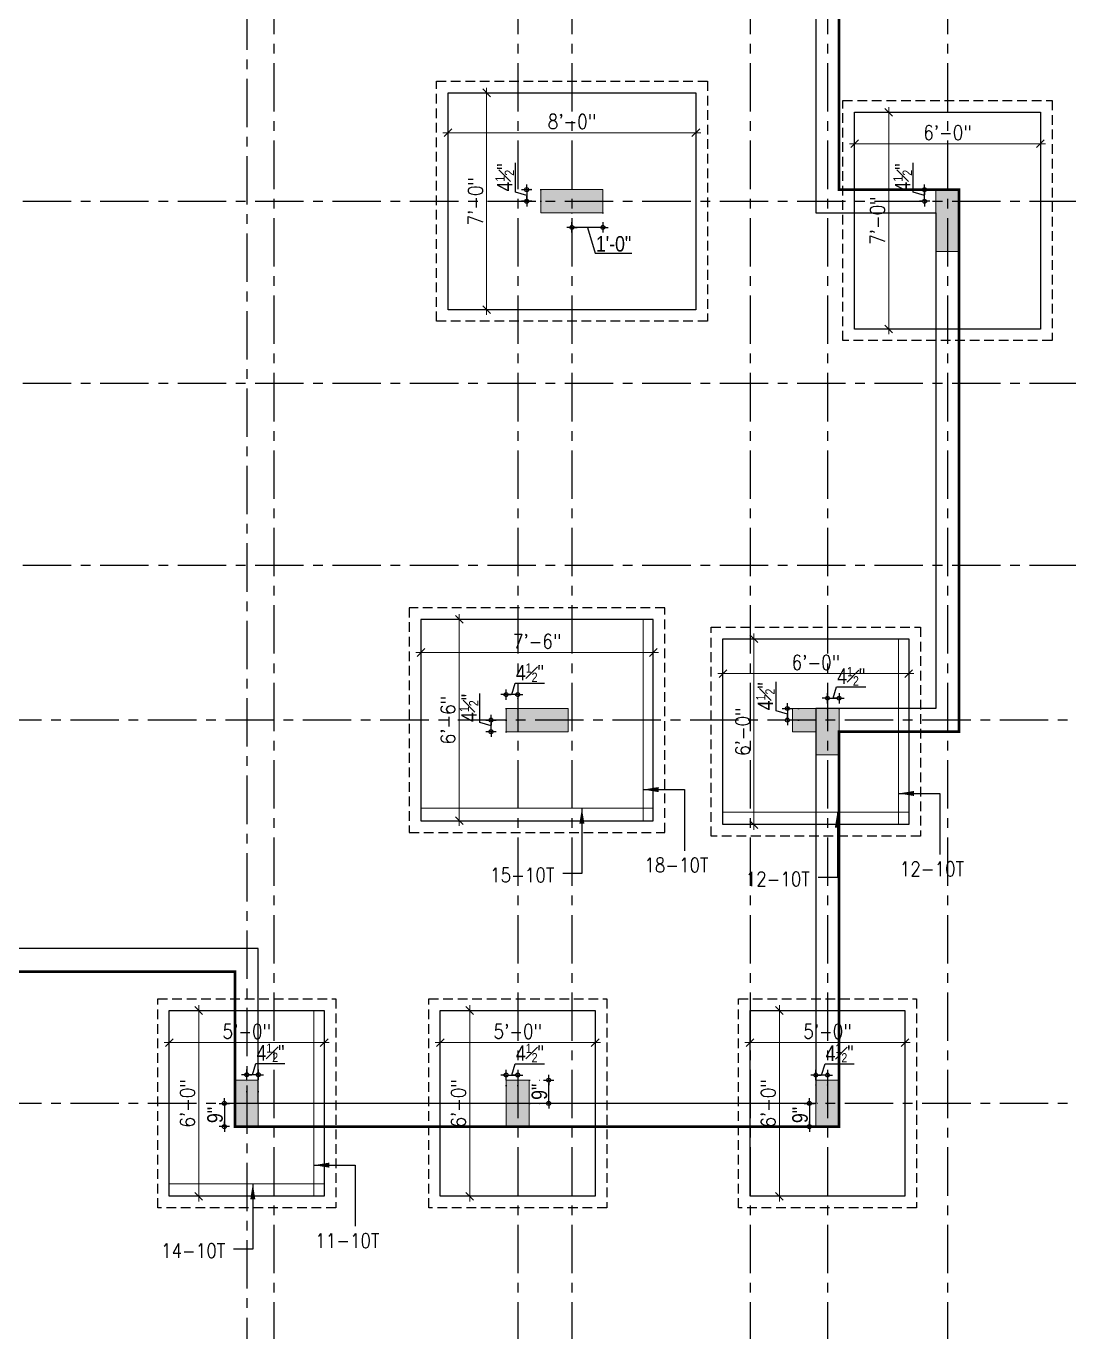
# Model space of a CAD drawing. Header units: inches. Extents: x 1259 to 4988, y 1085 to 3652.
# Drawn here: x 2278 to 2682, y 2133 to 2639 of the extents above; entities that cross this region are included whole.
import ezdxf
from ezdxf.enums import TextEntityAlignment as Align

# ---------------------------------------------------------------- set-up
doc = ezdxf.new("R2010")
doc.units = ezdxf.units.IN
doc.header["$LTSCALE"] = 15
doc.header["$MEASUREMENT"] = 0
doc.header["$PDMODE"] = 2
for name, pattern in [('CENTER', [2, 1.25, -0.25, 0.25, -0.25]), ('DOT', [0.25, 0, -0.25]), ('DOT2', [0.125, 0, -0.125]), ('HIDDEN', [0.375, 0.25, -0.125])]:
    doc.linetypes.add(name, pattern=pattern)
for name, color, linetype in [('_COL. HATCH_140', 252, 'Continuous'), ('CENTER', 30, 'CENTER'), ('DIMENSION', 160, 'Continuous'), ('FOT_LN', 242, 'Continuous'), ('Wall', 7, 'Continuous')]:
    doc.layers.add(name, color=color, linetype=linetype)
for name, color, linetype, lineweight in [('COL', 7, 'Continuous', 30), ('F DIM', 251, 'Continuous', 18), ('F STEEL', 2, 'Continuous', 20), ('F STEEL 1TEXT', 7, 'Continuous', 15), ('PCC_LN', 1, 'HIDDEN', 25)]:
    doc.layers.add(name, color=color, linetype=linetype, lineweight=lineweight)
doc.styles.add('Q1', font='g13f12d.shx', dxfattribs={"width": 0.8})
doc.styles.add('swis', font='swissc.ttf')
doc.styles.add('swis721cnbt', font='swissc.ttf')
doc.styles.add('VMS-ROMANS', font='romans.shx', dxfattribs={"width": 0.85})
doc.dimstyles.new('AA', dxfattribs={"dimtxt": 24, "dimasz": 12, "dimexe": 0.18, "dimexo": 0.0625, "dimgap": 1, "dimtad": 1, "dimzin": 0, "dimdsep": 46, "dimlunit": 4, "dimtxsty": 'swis', "dimblk": 'ARCHTICK', "dimcen": 0.09, "dimse1": 1, "dimse2": 1, "dimclrd": 7, "dimadec": 0, "dimazin": 0, "dimtfac": 0.5, "dimtofl": 0, "dimtmove": 0, "dimatfit": 3, "dimfxl": 1, "dimtolj": 1, "dimtzin": 0, "dimarcsym": 0})
doc.dimstyles.new('BH-STD', dxfattribs={"dimtxt": 10, "dimasz": 5, "dimexe": 0, "dimexo": 4, "dimgap": 2, "dimtad": 1, "dimzin": 1, "dimdsep": 46, "dimlunit": 4, "dimtxsty": 'Q1', "dimblk": 'ARCHTICK', "dimcen": 1, "dimdle": 4, "dimclrd": 250, "dimclre": 250, "dimclrt": 256, "dimadec": 0, "dimazin": 0, "dimtfac": 1, "dimtofl": 0, "dimtmove": 0, "dimatfit": 3, "dimfxl": 0.18, "dimtolj": 1, "dimtzin": 0, "dimlwd": -1, "dimlwe": -1, "dimarcsym": 0})
doc.dimstyles.get("Standard").update_dxf_attribs({"dimtxt": 6, "dimasz": 1, "dimexe": 0, "dimexo": 0, "dimgap": 0.5, "dimtad": 1, "dimdec": 1, "dimzin": 3, "dimdsep": 46, "dimlunit": 4, "dimtxsty": 'swis721cnbt', "dimblk": 'rp', "dimcen": 0.09, "dimclrd": 251, "dimclre": 3, "dimclrt": 160, "dimadec": 0, "dimazin": 0, "dimtfac": 0.6, "dimtdec": 1, "dimtofl": 0, "dimtmove": 0, "dimatfit": 3, "dimfxl": 9, "dimfrac": 1, "dimtolj": 1, "dimtzin": 0, "dimlwd": -1, "dimlwe": -1, "dimarcsym": 0})

# ---------------------------------------------------------------- blocks, each defined once
blk = doc.blocks.new('rp')
for p, q in [((0, 0), (-2, 0)), ((0, 2), (0, -2)), ((0, 0), (2, 0))]:
    blk.add_line(p, q)
blk.add_circle((0, 0), 0.75)
blk = doc.blocks.new('*D148')
at = {"layer": 'Defpoints', "color": 0, "transparency": 16777216}
for p in [(2489.94, 2566.28), (2501.94, 2566.28), (2489.94, 2560.66)]:
    blk.add_point(p, dxfattribs=at)
at = {"layer": 'DIMENSION', "color": 3, "linetype": 'DOT', "transparency": 16777216}
for p, q in [((2489.94, 2566.28), (2489.94, 2560.66)), ((2501.94, 2566.28), (2501.94, 2560.66))]:
    blk.add_line(p, q, dxfattribs=at)
at = {"layer": 'DIMENSION', "color": 251, "transparency": 16777216}
for p, q in [((2500.94, 2560.66), (2490.94, 2560.66)), ((2495.94, 2560.66), (2498.94, 2550.67)), ((2498.94, 2550.67), (2513.2, 2550.67))]:
    blk.add_line(p, q, dxfattribs=at)
at = {"layer": 'DIMENSION', "color": 251, "transparency": 16777216, "rotation": 180}
blk.add_blockref('rp', (2489.94, 2560.66), dxfattribs=at)
at = {"layer": 'DIMENSION', "color": 251, "transparency": 16777216}
blk.add_blockref('rp', (2501.94, 2560.66), dxfattribs=at)
at = {"layer": 'DIMENSION', "color": 160, "transparency": 16777216, "insert": (2506.07, 2554.25), "char_height": 6, "attachment_point": 5, "style": 'swis721cnbt'}
blk.add_mtext('\\A1;1\'-0"', dxfattribs=at)
blk = doc.blocks.new('*D151')
at = {"layer": 'Defpoints', "color": 0, "transparency": 16777216}
for p in [(2464.44, 2379.66), (2464.44, 2374.28), (2468.94, 2374.28)]:
    blk.add_point(p, dxfattribs=at)
at = {"layer": 'DIMENSION', "color": 251, "transparency": 16777216}
for p, q in [((2466.69, 2379.66), (2468, 2384.04)), ((2468, 2384.04), (2479.27, 2384.04)), ((2467.94, 2379.66), (2465.44, 2379.66))]:
    blk.add_line(p, q, dxfattribs=at)
at = {"layer": 'DIMENSION', "color": 3, "linetype": 'DOT', "transparency": 16777216}
for p, q in [((2464.44, 2374.28), (2464.44, 2379.66)), ((2468.94, 2374.28), (2468.94, 2379.66))]:
    blk.add_line(p, q, dxfattribs=at)
at = {"layer": 'DIMENSION', "color": 251, "transparency": 16777216, "rotation": 180}
blk.add_blockref('rp', (2464.44, 2379.66), dxfattribs=at)
at = {"layer": 'DIMENSION', "color": 251, "transparency": 16777216}
blk.add_blockref('rp', (2468.94, 2379.66), dxfattribs=at)
at = {"layer": 'DIMENSION', "color": 160, "transparency": 16777216, "insert": (2473.63, 2388.16), "char_height": 6, "attachment_point": 5, "style": 'swis721cnbt'}
blk.add_mtext('\\A1;4{\\H0.6x;\\S1#2;}"', dxfattribs=at)
blk = doc.blocks.new('*D152')
at = {"layer": 'Defpoints', "color": 0, "transparency": 16777216}
for p in [(2473.44, 2230.28), (2480.93, 2230.28), (2473.44, 2221.28)]:
    blk.add_point(p, dxfattribs=at)
at = {"layer": 'DIMENSION', "color": 3, "linetype": 'DOT', "transparency": 16777216}
for p, q in [((2473.44, 2230.28), (2480.93, 2230.28)), ((2473.44, 2221.28), (2480.93, 2221.28))]:
    blk.add_line(p, q, dxfattribs=at)
at = {"layer": 'DIMENSION', "color": 251, "transparency": 16777216}
blk.add_line((2480.93, 2222.28), (2480.93, 2229.28), dxfattribs=at)
for p, rotation in [((2480.93, 2230.28), 90), ((2480.93, 2221.28), 270)]:
    blk.add_blockref('rp', p, dxfattribs=dict(at, rotation=rotation))
at = {"layer": 'DIMENSION', "color": 160, "transparency": 16777216, "insert": (2477.35, 2225.78), "char_height": 6, "attachment_point": 5, "rotation": 90, "style": 'swis721cnbt'}
blk.add_mtext('\\A1;9"', dxfattribs=at)
blk = doc.blocks.new('*D153')
at = {"layer": 'Defpoints', "color": 0, "transparency": 16777216}
for p in [(2593.44, 2378.27), (2588.94, 2374.28), (2593.44, 2374.28)]:
    blk.add_point(p, dxfattribs=at)
at = {"layer": 'DIMENSION', "color": 3, "linetype": 'DOT', "transparency": 16777216}
for p, q in [((2588.94, 2374.28), (2588.94, 2378.27)), ((2593.44, 2374.28), (2593.44, 2378.27))]:
    blk.add_line(p, q, dxfattribs=at)
at = {"layer": 'DIMENSION', "color": 251, "transparency": 16777216}
for p, q in [((2589.94, 2378.27), (2592.44, 2378.27)), ((2591.19, 2378.27), (2592.5, 2382.64)), ((2592.5, 2382.64), (2603.77, 2382.64))]:
    blk.add_line(p, q, dxfattribs=at)
at = {"layer": 'DIMENSION', "color": 251, "transparency": 16777216, "rotation": 180}
blk.add_blockref('rp', (2588.94, 2378.27), dxfattribs=at)
at = {"layer": 'DIMENSION', "color": 251, "transparency": 16777216}
blk.add_blockref('rp', (2593.44, 2378.27), dxfattribs=at)
at = {"layer": 'DIMENSION', "color": 160, "transparency": 16777216, "insert": (2598.13, 2386.77), "char_height": 6, "attachment_point": 5, "style": 'swis721cnbt'}
blk.add_mtext('\\A1;4{\\H0.6x;\\S1#2;}"', dxfattribs=at)
blk = doc.blocks.new('*D163')
at = {"layer": 'Defpoints', "color": 0, "transparency": 16777216}
for p in [(2363.94, 2232.38), (2363.94, 2225.87), (2368.44, 2225.87)]:
    blk.add_point(p, dxfattribs=at)
at = {"layer": 'DIMENSION', "color": 251, "transparency": 16777216}
for p, q in [((2366.19, 2232.38), (2367.5, 2236.75)), ((2367.5, 2236.75), (2378.77, 2236.75)), ((2367.44, 2232.38), (2364.94, 2232.38))]:
    blk.add_line(p, q, dxfattribs=at)
at = {"layer": 'DIMENSION', "color": 3, "linetype": 'DOT', "transparency": 16777216}
for p, q in [((2363.94, 2225.87), (2363.94, 2232.38)), ((2368.44, 2225.87), (2368.44, 2232.38))]:
    blk.add_line(p, q, dxfattribs=at)
at = {"layer": 'DIMENSION', "color": 251, "transparency": 16777216, "rotation": 180}
blk.add_blockref('rp', (2363.94, 2232.38), dxfattribs=at)
at = {"layer": 'DIMENSION', "color": 251, "transparency": 16777216}
blk.add_blockref('rp', (2368.44, 2232.38), dxfattribs=at)
at = {"layer": 'DIMENSION', "color": 160, "transparency": 16777216, "insert": (2373.13, 2240.88), "char_height": 6, "attachment_point": 5, "style": 'swis721cnbt'}
blk.add_mtext('\\A1;4{\\H0.6x;\\S1#2;}"', dxfattribs=at)
blk = doc.blocks.new('*D164')
at = {"layer": 'Defpoints', "color": 0, "transparency": 16777216}
for p in [(2468.94, 2232.27), (2464.44, 2228.16), (2468.94, 2228.16)]:
    blk.add_point(p, dxfattribs=at)
at = {"layer": 'DIMENSION', "color": 251, "transparency": 16777216}
for p, q in [((2466.69, 2232.27), (2468, 2236.65)), ((2468, 2236.65), (2479.27, 2236.65)), ((2465.44, 2232.27), (2467.94, 2232.27))]:
    blk.add_line(p, q, dxfattribs=at)
at = {"layer": 'DIMENSION', "color": 3, "linetype": 'DOT', "transparency": 16777216}
for p, q in [((2464.44, 2228.16), (2464.44, 2232.27)), ((2468.94, 2228.16), (2468.94, 2232.27))]:
    blk.add_line(p, q, dxfattribs=at)
at = {"layer": 'DIMENSION', "color": 251, "transparency": 16777216, "rotation": 180}
blk.add_blockref('rp', (2464.44, 2232.27), dxfattribs=at)
at = {"layer": 'DIMENSION', "color": 251, "transparency": 16777216}
blk.add_blockref('rp', (2468.94, 2232.27), dxfattribs=at)
at = {"layer": 'DIMENSION', "color": 160, "transparency": 16777216, "insert": (2473.63, 2240.78), "char_height": 6, "attachment_point": 5, "style": 'swis721cnbt'}
blk.add_mtext('\\A1;4{\\H0.6x;\\S1#2;}"', dxfattribs=at)
blk = doc.blocks.new('*D165')
at = {"layer": 'Defpoints', "color": 0, "transparency": 16777216}
for p in [(2458.59, 2369.78), (2464.44, 2369.78), (2464.44, 2365.28)]:
    blk.add_point(p, dxfattribs=at)
at = {"layer": 'DIMENSION', "color": 251, "transparency": 16777216}
for p, q in [((2454.22, 2368.85), (2454.22, 2380.11)), ((2458.59, 2367.53), (2454.22, 2368.85)), ((2458.59, 2366.28), (2458.59, 2368.78))]:
    blk.add_line(p, q, dxfattribs=at)
at = {"layer": 'DIMENSION', "color": 3, "linetype": 'DOT', "transparency": 16777216}
for p, q in [((2464.44, 2369.78), (2458.59, 2369.78)), ((2464.44, 2365.28), (2458.59, 2365.28))]:
    blk.add_line(p, q, dxfattribs=at)
at = {"layer": 'DIMENSION', "color": 251, "transparency": 16777216}
for p, rotation in [((2458.59, 2369.78), 90), ((2458.59, 2365.28), 270)]:
    blk.add_blockref('rp', p, dxfattribs=dict(at, rotation=rotation))
at = {"layer": 'DIMENSION', "color": 160, "transparency": 16777216, "insert": (2450.09, 2374.48), "char_height": 6, "attachment_point": 5, "rotation": 90, "style": 'swis721cnbt'}
blk.add_mtext('\\A1;4{\\H0.6x;\\S1#2;}"', dxfattribs=at)
blk = doc.blocks.new('*D166')
at = {"layer": 'Defpoints', "color": 0, "transparency": 16777216}
for p in [(2577.71, 2374.28), (2573.4, 2369.78), (2577.71, 2369.78)]:
    blk.add_point(p, dxfattribs=at)
at = {"layer": 'DIMENSION', "color": 251, "transparency": 16777216}
for p, q in [((2569.03, 2373.35), (2569.03, 2384.61)), ((2573.4, 2372.03), (2569.03, 2373.35)), ((2573.4, 2373.28), (2573.4, 2370.78))]:
    blk.add_line(p, q, dxfattribs=at)
at = {"layer": 'DIMENSION', "color": 3, "linetype": 'DOT', "transparency": 16777216}
for p, q in [((2577.71, 2374.28), (2573.4, 2374.28)), ((2577.71, 2369.78), (2573.4, 2369.78))]:
    blk.add_line(p, q, dxfattribs=at)
at = {"layer": 'DIMENSION', "color": 251, "transparency": 16777216}
for p, rotation in [((2573.4, 2374.28), 90), ((2573.4, 2369.78), 270)]:
    blk.add_blockref('rp', p, dxfattribs=dict(at, rotation=rotation))
at = {"layer": 'DIMENSION', "color": 160, "transparency": 16777216, "insert": (2564.9, 2378.98), "char_height": 6, "attachment_point": 5, "rotation": 90, "style": 'swis721cnbt'}
blk.add_mtext('\\A1;4{\\H0.6x;\\S1#2;}"', dxfattribs=at)
blk = doc.blocks.new('*D167')
at = {"layer": 'Defpoints', "color": 0, "transparency": 16777216}
for p in [(2626.56, 2575.28), (2630.94, 2575.28), (2630.94, 2570.78)]:
    blk.add_point(p, dxfattribs=at)
at = {"layer": 'DIMENSION', "color": 251, "transparency": 16777216}
for p, q in [((2622.18, 2574.35), (2622.18, 2585.61)), ((2626.56, 2573.03), (2622.18, 2574.35)), ((2626.56, 2571.78), (2626.56, 2574.28))]:
    blk.add_line(p, q, dxfattribs=at)
at = {"layer": 'DIMENSION', "color": 3, "linetype": 'DOT', "transparency": 16777216}
for p, q in [((2630.94, 2575.28), (2626.56, 2575.28)), ((2630.94, 2570.78), (2626.56, 2570.78))]:
    blk.add_line(p, q, dxfattribs=at)
at = {"layer": 'DIMENSION', "color": 251, "transparency": 16777216}
for p, rotation in [((2626.56, 2575.28), 90), ((2626.56, 2570.78), 270)]:
    blk.add_blockref('rp', p, dxfattribs=dict(at, rotation=rotation))
at = {"layer": 'DIMENSION', "color": 160, "transparency": 16777216, "insert": (2618.06, 2579.98), "char_height": 6, "attachment_point": 5, "rotation": 90, "style": 'swis721cnbt'}
blk.add_mtext('\\A1;4{\\H0.6x;\\S1#2;}"', dxfattribs=at)
blk = doc.blocks.new('*D168')
at = {"layer": 'Defpoints', "color": 0, "transparency": 16777216}
for p in [(2477.94, 2575.28), (2472.41, 2570.78), (2477.94, 2570.78)]:
    blk.add_point(p, dxfattribs=at)
at = {"layer": 'DIMENSION', "color": 251, "transparency": 16777216}
for p, q in [((2468.04, 2574.35), (2468.04, 2585.61)), ((2472.41, 2573.03), (2468.04, 2574.35)), ((2472.41, 2574.28), (2472.41, 2571.78))]:
    blk.add_line(p, q, dxfattribs=at)
at = {"layer": 'DIMENSION', "color": 3, "linetype": 'DOT', "transparency": 16777216}
for p, q in [((2477.94, 2575.28), (2472.41, 2575.28)), ((2477.94, 2570.78), (2472.41, 2570.78))]:
    blk.add_line(p, q, dxfattribs=at)
at = {"layer": 'DIMENSION', "color": 251, "transparency": 16777216}
for p, rotation in [((2472.41, 2575.28), 90), ((2472.41, 2570.78), 270)]:
    blk.add_blockref('rp', p, dxfattribs=dict(at, rotation=rotation))
at = {"layer": 'DIMENSION', "color": 160, "transparency": 16777216, "insert": (2463.91, 2579.98), "char_height": 6, "attachment_point": 5, "rotation": 90, "style": 'swis721cnbt'}
blk.add_mtext('\\A1;4{\\H0.6x;\\S1#2;}"', dxfattribs=at)
blk = doc.blocks.new('*D194')
at = {"layer": 'Defpoints', "color": 0, "transparency": 16777216}
for p in [(2359.44, 2221.28), (2355.27, 2212.28), (2359.44, 2212.28)]:
    blk.add_point(p, dxfattribs=at)
at = {"layer": 'DIMENSION', "color": 3, "linetype": 'DOT', "transparency": 16777216}
for p, q in [((2359.44, 2221.28), (2355.27, 2221.28)), ((2359.44, 2212.28), (2355.27, 2212.28))]:
    blk.add_line(p, q, dxfattribs=at)
at = {"layer": 'DIMENSION', "color": 251, "transparency": 16777216}
blk.add_line((2355.27, 2220.28), (2355.27, 2213.28), dxfattribs=at)
for p, rotation in [((2355.27, 2221.28), 90), ((2355.27, 2212.28), 270)]:
    blk.add_blockref('rp', p, dxfattribs=dict(at, rotation=rotation))
at = {"layer": 'DIMENSION', "color": 160, "transparency": 16777216, "insert": (2351.69, 2216.78), "char_height": 6, "attachment_point": 5, "rotation": 90, "style": 'swis721cnbt'}
blk.add_mtext('\\A1;9"', dxfattribs=at)
blk = doc.blocks.new('*D195')
at = {"layer": 'Defpoints', "color": 0, "transparency": 16777216}
for p in [(2588.94, 2221.28), (2581.92, 2212.28), (2588.94, 2212.28)]:
    blk.add_point(p, dxfattribs=at)
at = {"layer": 'DIMENSION', "color": 3, "linetype": 'DOT', "transparency": 16777216}
for p, q in [((2588.94, 2221.28), (2581.92, 2221.28)), ((2588.94, 2212.28), (2581.92, 2212.28))]:
    blk.add_line(p, q, dxfattribs=at)
at = {"layer": 'DIMENSION', "color": 251, "transparency": 16777216}
blk.add_line((2581.92, 2220.28), (2581.92, 2213.28), dxfattribs=at)
for p, rotation in [((2581.92, 2221.28), 90), ((2581.92, 2212.28), 270)]:
    blk.add_blockref('rp', p, dxfattribs=dict(at, rotation=rotation))
at = {"layer": 'DIMENSION', "color": 160, "transparency": 16777216, "insert": (2578.34, 2216.78), "char_height": 6, "attachment_point": 5, "rotation": 90, "style": 'swis721cnbt'}
blk.add_mtext('\\A1;9"', dxfattribs=at)
blk = doc.blocks.new('*D196')
at = {"layer": 'Defpoints', "color": 0, "transparency": 16777216}
for p in [(2584.44, 2232.24), (2584.44, 2228.39), (2588.94, 2228.39)]:
    blk.add_point(p, dxfattribs=at)
at = {"layer": 'DIMENSION', "color": 251, "transparency": 16777216}
for p, q in [((2586.69, 2232.24), (2588, 2236.61)), ((2588, 2236.61), (2599.27, 2236.61)), ((2587.94, 2232.24), (2585.44, 2232.24))]:
    blk.add_line(p, q, dxfattribs=at)
at = {"layer": 'DIMENSION', "color": 3, "linetype": 'DOT', "transparency": 16777216}
for p, q in [((2584.44, 2228.39), (2584.44, 2232.24)), ((2588.94, 2228.39), (2588.94, 2232.24))]:
    blk.add_line(p, q, dxfattribs=at)
at = {"layer": 'DIMENSION', "color": 251, "transparency": 16777216, "rotation": 180}
blk.add_blockref('rp', (2584.44, 2232.24), dxfattribs=at)
at = {"layer": 'DIMENSION', "color": 251, "transparency": 16777216}
blk.add_blockref('rp', (2588.94, 2232.24), dxfattribs=at)
at = {"layer": 'DIMENSION', "color": 160, "transparency": 16777216, "insert": (2593.64, 2240.74), "char_height": 6, "attachment_point": 5, "style": 'swis721cnbt'}
blk.add_mtext('\\A1;4{\\H0.6x;\\S1#2;}"', dxfattribs=at)
blk = doc.blocks.new('RTGHRTHTYJY')
at = {"layer": '_COL. HATCH_140', "ltscale": 9}
for points in [[(231271.27, -72087.07), (231271.27, -72096.07), (231295.27, -72096.07), (231295.27, -72087.07)], [(231433.27, -72087.07), (231424.27, -72087.07), (231424.27, -72111.07), (231433.27, -72111.07)], [(231257.77, -72288.07), (231257.77, -72297.07), (231281.77, -72297.07), (231281.77, -72288.07)], [(231368.77, -72288.07), (231368.77, -72297.07), (231377.77, -72297.07), (231377.77, -72306.07), (231386.77, -72306.07), (231386.77, -72288.07)], [(231152.77, -72450.07), (231161.77, -72450.07), (231161.77, -72432.07), (231152.77, -72432.07)], [(231257.77, -72450.07), (231266.77, -72450.07), (231266.77, -72432.07), (231257.77, -72432.07)], [(231377.78, -72450.07), (231386.78, -72450.07), (231386.78, -72432.07), (231377.78, -72432.07)]]:
    blk.add_hatch(color=256, dxfattribs=at).paths.add_polyline_path(points)
at = {"layer": 'COL', "lineweight": 13}
blk.add_line((231386.77, -72297.07), (231386.77, -72288.07), dxfattribs=at)
for points in [[(231271.27, -72087.07), (231271.27, -72096.07), (231295.27, -72096.07), (231295.27, -72087.07)], [(231257.77, -72288.07), (231257.77, -72297.07), (231281.77, -72297.07), (231281.77, -72288.07)], [(231152.77, -72450.07), (231161.77, -72450.07), (231161.77, -72432.07), (231152.77, -72432.07)], [(231257.77, -72450.07), (231266.77, -72450.07), (231266.77, -72432.07), (231257.77, -72432.07)], [(231377.78, -72450.07), (231386.78, -72450.07), (231386.78, -72432.07), (231377.78, -72432.07)]]:
    blk.add_lwpolyline(points, close=True, dxfattribs=at)
for points in [[(231433.27, -72087.07), (231433.27, -72111.07), (231424.27, -72111.07), (231424.27, -72111.07), (231424.27, -72111.07), (231424.27, -72087.07), (231433.27, -72087.07)], [(231386.77, -72288.07), (231386.77, -72306.07), (231377.77, -72306.07), (231377.77, -72297.07), (231368.77, -72297.07), (231368.77, -72288.07), (231386.77, -72288.07), (231377.77, -72288.07)]]:
    blk.add_lwpolyline(points, dxfattribs=at)
blk = doc.blocks.new('_OBLIQUE')
at = {"color": 0, "linetype": 'ByBlock'}
blk.add_line((-0.5, -0.5), (0.5, 0.5), dxfattribs=at)
blk = doc.blocks.new('*D9')
at = {"layer": 'Defpoints', "color": 0, "ltscale": 0.005, "transparency": 16777216}
for p in [(164028.04, -67448.91, 0), (164100.04, -67448.91, 0), (164028.04, -67461.14)]:
    blk.add_point(p, dxfattribs=at)
at = {"layer": 'F DIM', "color": 7, "linetype": 'DOT2', "ltscale": 0.005, "transparency": 16777216}
for p, q in [((164028.04, -67448.91), (164028.04, -67463.14)), ((164100.04, -67448.91), (164100.04, -67463.14))]:
    blk.add_line(p, q, dxfattribs=at)
at = {"layer": 'F DIM', "color": 7, "ltscale": 0.005, "transparency": 16777216}
blk.add_line((164102.04, -67461.14), (164026.04, -67461.14), dxfattribs=at)
at = {"layer": 'F DIM', "color": 7, "ltscale": 0.005, "transparency": 16777216, "xscale": 3, "yscale": 3, "zscale": 3, "rotation": 180}
blk.add_blockref('_OBLIQUE', (164028.04, -67461.14), dxfattribs=at)
at = {"layer": 'F DIM', "color": 7, "ltscale": 0.005, "transparency": 16777216, "xscale": 3, "yscale": 3, "zscale": 3}
blk.add_blockref('_OBLIQUE', (164100.04, -67461.14), dxfattribs=at)
at = {"layer": 'F DIM', "color": 0, "ltscale": 0.005, "transparency": 16777216, "insert": (164064.04, -67456.81), "char_height": 5.6, "attachment_point": 5, "style": 'VMS-ROMANS'}
blk.add_mtext('\\A1;6\'-0"', dxfattribs=at)
blk = doc.blocks.new('*D10')
at = {"layer": 'Defpoints', "color": 0, "ltscale": 0.005, "transparency": 16777216}
for p in [(164028.04, -67448.91, 0), (164028.04, -67532.91, 0), (164041.26, -67532.91)]:
    blk.add_point(p, dxfattribs=at)
at = {"layer": 'F DIM', "color": 7, "linetype": 'DOT2', "ltscale": 0.005, "transparency": 16777216}
for p, q in [((164028.04, -67448.91), (164043.26, -67448.91)), ((164028.04, -67532.91), (164043.26, -67532.91))]:
    blk.add_line(p, q, dxfattribs=at)
at = {"layer": 'F DIM', "color": 7, "ltscale": 0.005, "transparency": 16777216}
blk.add_line((164041.26, -67446.91), (164041.26, -67534.91), dxfattribs=at)
at = {"layer": 'F DIM', "color": 7, "ltscale": 0.005, "transparency": 16777216, "xscale": 3, "yscale": 3, "zscale": 3}
for p, rotation in [((164041.26, -67448.91), 90), ((164041.26, -67532.91), 270)]:
    blk.add_blockref('_OBLIQUE', p, dxfattribs=dict(at, rotation=rotation))
at = {"layer": 'F DIM', "color": 0, "ltscale": 0.005, "transparency": 16777216, "insert": (164036.93, -67490.91), "char_height": 5.6, "attachment_point": 5, "rotation": 90, "style": 'VMS-ROMANS'}
blk.add_mtext('\\A1;7\'-0"', dxfattribs=at)
blk = doc.blocks.new('*D23')
at = {"layer": 'Defpoints', "color": 0, "ltscale": 0.005, "transparency": 16777216}
for p in [(163860.04, -67645.41), (163950.04, -67645.41), (163860.04, -67658.22)]:
    blk.add_point(p, dxfattribs=at)
at = {"layer": 'F DIM', "color": 7, "linetype": 'DOT2', "ltscale": 0.005, "transparency": 16777216}
for p, q in [((163860.04, -67645.41), (163860.04, -67660.22)), ((163950.04, -67645.41), (163950.04, -67660.22))]:
    blk.add_line(p, q, dxfattribs=at)
at = {"layer": 'F DIM', "color": 7, "ltscale": 0.005, "transparency": 16777216}
blk.add_line((163952.04, -67658.22), (163858.04, -67658.22), dxfattribs=at)
at = {"layer": 'F DIM', "color": 7, "ltscale": 0.005, "transparency": 16777216, "xscale": 3, "yscale": 3, "zscale": 3, "rotation": 180}
blk.add_blockref('_OBLIQUE', (163860.04, -67658.22), dxfattribs=at)
at = {"layer": 'F DIM', "color": 7, "ltscale": 0.005, "transparency": 16777216, "xscale": 3, "yscale": 3, "zscale": 3}
blk.add_blockref('_OBLIQUE', (163950.04, -67658.22), dxfattribs=at)
at = {"layer": 'F DIM', "color": 0, "ltscale": 0.005, "transparency": 16777216, "insert": (163905.04, -67653.89), "char_height": 5.6, "attachment_point": 5, "style": 'VMS-ROMANS'}
blk.add_mtext('\\A1;7\'-6"', dxfattribs=at)
blk = doc.blocks.new('*D24')
at = {"layer": 'Defpoints', "color": 0, "ltscale": 0.005, "transparency": 16777216}
for p in [(163860.04, -67645.41), (163874.88, -67645.41), (163860.04, -67723.41)]:
    blk.add_point(p, dxfattribs=at)
at = {"layer": 'F DIM', "color": 7, "linetype": 'DOT2', "ltscale": 0.005, "transparency": 16777216}
for p, q in [((163860.04, -67645.41), (163876.88, -67645.41)), ((163860.04, -67723.41), (163876.88, -67723.41))]:
    blk.add_line(p, q, dxfattribs=at)
at = {"layer": 'F DIM', "color": 7, "ltscale": 0.005, "transparency": 16777216}
blk.add_line((163874.88, -67725.41), (163874.88, -67643.41), dxfattribs=at)
at = {"layer": 'F DIM', "color": 7, "ltscale": 0.005, "transparency": 16777216, "xscale": 3, "yscale": 3, "zscale": 3}
for p, rotation in [((163874.88, -67645.41), 90), ((163874.88, -67723.41), 270)]:
    blk.add_blockref('_OBLIQUE', p, dxfattribs=dict(at, rotation=rotation))
at = {"layer": 'F DIM', "color": 0, "ltscale": 0.005, "transparency": 16777216, "insert": (163870.54, -67684.41), "char_height": 5.6, "attachment_point": 5, "rotation": 90, "style": 'VMS-ROMANS'}
blk.add_mtext('\\A1;6\'-6"', dxfattribs=at)
blk = doc.blocks.new('_ArchTick')
at = {"color": 0, "linetype": 'ByBlock', "const_width": 0.15}
blk.add_lwpolyline([(-0.5, -0.5), (0.5, 0.5)], dxfattribs=at)
blk = doc.blocks.new('*D33')
at = {"layer": 'Defpoints', "color": 0, "ltscale": 0.005, "transparency": 16777216}
for p in [(163870.54, -67441.41), (163966.54, -67441.41), (163870.54, -67456.85)]:
    blk.add_point(p, dxfattribs=at)
at = {"layer": 'F DIM', "color": 7, "linetype": 'DOT2', "ltscale": 0.005, "transparency": 16777216}
for p, q in [((163870.54, -67441.41), (163870.54, -67458.85)), ((163966.54, -67441.41), (163966.54, -67458.85))]:
    blk.add_line(p, q, dxfattribs=at)
at = {"layer": 'F DIM', "color": 7, "ltscale": 0.005, "transparency": 16777216}
blk.add_line((163968.54, -67456.85), (163868.54, -67456.85), dxfattribs=at)
at = {"layer": 'F DIM', "color": 7, "ltscale": 0.005, "transparency": 16777216, "xscale": 3, "yscale": 3, "zscale": 3, "rotation": 180}
blk.add_blockref('_OBLIQUE', (163870.54, -67456.85), dxfattribs=at)
at = {"layer": 'F DIM', "color": 7, "ltscale": 0.005, "transparency": 16777216, "xscale": 3, "yscale": 3, "zscale": 3}
blk.add_blockref('_OBLIQUE', (163966.54, -67456.85), dxfattribs=at)
at = {"layer": 'F DIM', "color": 0, "ltscale": 0.005, "transparency": 16777216, "insert": (163918.54, -67452.52), "char_height": 5.6, "attachment_point": 5, "style": 'VMS-ROMANS'}
blk.add_mtext('\\A1;8\'-0"', dxfattribs=at)
blk = doc.blocks.new('*D34')
at = {"layer": 'Defpoints', "color": 0, "ltscale": 0.005, "transparency": 16777216}
for p in [(163870.54, -67441.41), (163885.5, -67441.41), (163870.54, -67525.41)]:
    blk.add_point(p, dxfattribs=at)
at = {"layer": 'F DIM', "color": 7, "ltscale": 0.005, "transparency": 16777216}
blk.add_line((163885.5, -67527.41), (163885.5, -67439.41), dxfattribs=at)
at = {"layer": 'F DIM', "color": 7, "linetype": 'DOT2', "ltscale": 0.005, "transparency": 16777216}
for p, q in [((163870.54, -67441.41), (163887.5, -67441.41)), ((163870.54, -67525.41), (163887.5, -67525.41))]:
    blk.add_line(p, q, dxfattribs=at)
at = {"layer": 'F DIM', "color": 7, "ltscale": 0.005, "transparency": 16777216, "xscale": 3, "yscale": 3, "zscale": 3}
for p, rotation in [((163885.5, -67441.41), 90), ((163885.5, -67525.41), 270)]:
    blk.add_blockref('_OBLIQUE', p, dxfattribs=dict(at, rotation=rotation))
at = {"layer": 'F DIM', "color": 0, "ltscale": 0.005, "transparency": 16777216, "insert": (163881.17, -67483.41), "char_height": 5.6, "attachment_point": 5, "rotation": 90, "style": 'VMS-ROMANS'}
blk.add_mtext('\\A1;7\'-0"', dxfattribs=at)
blk = doc.blocks.new('*D35')
at = {"layer": 'Defpoints', "color": 0, "ltscale": 0.005, "transparency": 16777216}
for p in [(163762.54, -67796.91), (163822.54, -67796.91), (163762.54, -67809.38)]:
    blk.add_point(p, dxfattribs=at)
at = {"layer": 'F DIM', "color": 7, "linetype": 'DOT2', "ltscale": 0.005, "transparency": 16777216}
for p, q in [((163762.54, -67796.91), (163762.54, -67811.38)), ((163822.54, -67796.91), (163822.54, -67811.38))]:
    blk.add_line(p, q, dxfattribs=at)
at = {"layer": 'F DIM', "color": 7, "ltscale": 0.005, "transparency": 16777216}
blk.add_line((163824.54, -67809.38), (163760.54, -67809.38), dxfattribs=at)
at = {"layer": 'F DIM', "color": 7, "ltscale": 0.005, "transparency": 16777216, "xscale": 3, "yscale": 3, "zscale": 3, "rotation": 180}
blk.add_blockref('_OBLIQUE', (163762.54, -67809.38), dxfattribs=at)
at = {"layer": 'F DIM', "color": 7, "ltscale": 0.005, "transparency": 16777216, "xscale": 3, "yscale": 3, "zscale": 3}
blk.add_blockref('_OBLIQUE', (163822.54, -67809.38), dxfattribs=at)
at = {"layer": 'F DIM', "color": 0, "ltscale": 0.005, "transparency": 16777216, "insert": (163792.54, -67805.04), "char_height": 5.6, "attachment_point": 5, "style": 'VMS-ROMANS'}
blk.add_mtext('\\A1;5\'-0"', dxfattribs=at)
blk = doc.blocks.new('*D36')
at = {"layer": 'Defpoints', "color": 0, "ltscale": 0.005, "transparency": 16777216}
for p in [(163762.54, -67796.91), (163773.92, -67796.91), (163762.54, -67868.91)]:
    blk.add_point(p, dxfattribs=at)
at = {"layer": 'F DIM', "color": 7, "linetype": 'DOT2', "ltscale": 0.005, "transparency": 16777216}
for p, q in [((163762.54, -67796.91), (163775.92, -67796.91)), ((163762.54, -67868.91), (163775.92, -67868.91))]:
    blk.add_line(p, q, dxfattribs=at)
at = {"layer": 'F DIM', "color": 7, "ltscale": 0.005, "transparency": 16777216}
blk.add_line((163773.92, -67870.91), (163773.92, -67794.91), dxfattribs=at)
at = {"layer": 'F DIM', "color": 7, "ltscale": 0.005, "transparency": 16777216, "xscale": 3, "yscale": 3, "zscale": 3}
for p, rotation in [((163773.92, -67796.91), 90), ((163773.92, -67868.91), 270)]:
    blk.add_blockref('_OBLIQUE', p, dxfattribs=dict(at, rotation=rotation))
at = {"layer": 'F DIM', "color": 0, "ltscale": 0.005, "transparency": 16777216, "insert": (163769.58, -67832.91), "char_height": 5.6, "attachment_point": 5, "rotation": 90, "style": 'VMS-ROMANS'}
blk.add_mtext('\\A1;6\'-0"', dxfattribs=at)
blk = doc.blocks.new('*D37')
at = {"layer": 'Defpoints', "color": 0, "ltscale": 0.005, "transparency": 16777216}
for p in [(163867.54, -67796.91), (163927.54, -67796.91), (163867.54, -67809.38)]:
    blk.add_point(p, dxfattribs=at)
at = {"layer": 'F DIM', "color": 7, "linetype": 'DOT2', "ltscale": 0.005, "transparency": 16777216}
for p, q in [((163867.54, -67796.91), (163867.54, -67811.38)), ((163927.54, -67796.91), (163927.54, -67811.38))]:
    blk.add_line(p, q, dxfattribs=at)
at = {"layer": 'F DIM', "color": 7, "ltscale": 0.005, "transparency": 16777216}
blk.add_line((163929.54, -67809.38), (163865.54, -67809.38), dxfattribs=at)
at = {"layer": 'F DIM', "color": 7, "ltscale": 0.005, "transparency": 16777216, "xscale": 3, "yscale": 3, "zscale": 3, "rotation": 180}
blk.add_blockref('_OBLIQUE', (163867.54, -67809.38), dxfattribs=at)
at = {"layer": 'F DIM', "color": 7, "ltscale": 0.005, "transparency": 16777216, "xscale": 3, "yscale": 3, "zscale": 3}
blk.add_blockref('_OBLIQUE', (163927.54, -67809.38), dxfattribs=at)
at = {"layer": 'F DIM', "color": 0, "ltscale": 0.005, "transparency": 16777216, "insert": (163897.54, -67805.04), "char_height": 5.6, "attachment_point": 5, "style": 'VMS-ROMANS'}
blk.add_mtext('\\A1;5\'-0"', dxfattribs=at)
blk = doc.blocks.new('*D38')
at = {"layer": 'Defpoints', "color": 0, "ltscale": 0.005, "transparency": 16777216}
for p in [(163867.54, -67796.91), (163878.92, -67796.91), (163867.54, -67868.91)]:
    blk.add_point(p, dxfattribs=at)
at = {"layer": 'F DIM', "color": 7, "linetype": 'DOT2', "ltscale": 0.005, "transparency": 16777216}
for p, q in [((163867.54, -67796.91), (163880.92, -67796.91)), ((163867.54, -67868.91), (163880.92, -67868.91))]:
    blk.add_line(p, q, dxfattribs=at)
at = {"layer": 'F DIM', "color": 7, "ltscale": 0.005, "transparency": 16777216}
blk.add_line((163878.92, -67870.91), (163878.92, -67794.91), dxfattribs=at)
at = {"layer": 'F DIM', "color": 7, "ltscale": 0.005, "transparency": 16777216, "xscale": 3, "yscale": 3, "zscale": 3}
for p, rotation in [((163878.92, -67796.91), 90), ((163878.92, -67868.91), 270)]:
    blk.add_blockref('_OBLIQUE', p, dxfattribs=dict(at, rotation=rotation))
at = {"layer": 'F DIM', "color": 0, "ltscale": 0.005, "transparency": 16777216, "insert": (163874.58, -67832.91), "char_height": 5.6, "attachment_point": 5, "rotation": 90, "style": 'VMS-ROMANS'}
blk.add_mtext('\\A1;6\'-0"', dxfattribs=at)
blk = doc.blocks.new('*D39')
at = {"layer": 'Defpoints', "color": 0, "ltscale": 0.005, "transparency": 16777216}
for p in [(163987.54, -67796.91), (164047.54, -67796.91), (163987.54, -67809.38)]:
    blk.add_point(p, dxfattribs=at)
at = {"layer": 'F DIM', "color": 7, "linetype": 'DOT2', "ltscale": 0.005, "transparency": 16777216}
for p, q in [((163987.54, -67796.91), (163987.54, -67811.38)), ((164047.54, -67796.91), (164047.54, -67811.38))]:
    blk.add_line(p, q, dxfattribs=at)
at = {"layer": 'F DIM', "color": 7, "ltscale": 0.005, "transparency": 16777216}
blk.add_line((164049.54, -67809.38), (163985.54, -67809.38), dxfattribs=at)
at = {"layer": 'F DIM', "color": 7, "ltscale": 0.005, "transparency": 16777216, "xscale": 3, "yscale": 3, "zscale": 3, "rotation": 180}
blk.add_blockref('_OBLIQUE', (163987.54, -67809.38), dxfattribs=at)
at = {"layer": 'F DIM', "color": 7, "ltscale": 0.005, "transparency": 16777216, "xscale": 3, "yscale": 3, "zscale": 3}
blk.add_blockref('_OBLIQUE', (164047.54, -67809.38), dxfattribs=at)
at = {"layer": 'F DIM', "color": 0, "ltscale": 0.005, "transparency": 16777216, "insert": (164017.54, -67805.04), "char_height": 5.6, "attachment_point": 5, "style": 'VMS-ROMANS'}
blk.add_mtext('\\A1;5\'-0"', dxfattribs=at)
blk = doc.blocks.new('*D40')
at = {"layer": 'Defpoints', "color": 0, "ltscale": 0.005, "transparency": 16777216}
for p in [(163987.54, -67796.91), (163998.92, -67796.91), (163987.54, -67868.91)]:
    blk.add_point(p, dxfattribs=at)
at = {"layer": 'F DIM', "color": 7, "linetype": 'DOT2', "ltscale": 0.005, "transparency": 16777216}
for p, q in [((163987.54, -67796.91), (164000.92, -67796.91)), ((163987.54, -67868.91), (164000.92, -67868.91))]:
    blk.add_line(p, q, dxfattribs=at)
at = {"layer": 'F DIM', "color": 7, "ltscale": 0.005, "transparency": 16777216}
blk.add_line((163998.92, -67870.91), (163998.92, -67794.91), dxfattribs=at)
at = {"layer": 'F DIM', "color": 7, "ltscale": 0.005, "transparency": 16777216, "xscale": 3, "yscale": 3, "zscale": 3}
for p, rotation in [((163998.92, -67796.91), 90), ((163998.92, -67868.91), 270)]:
    blk.add_blockref('_OBLIQUE', p, dxfattribs=dict(at, rotation=rotation))
at = {"layer": 'F DIM', "color": 0, "ltscale": 0.005, "transparency": 16777216, "insert": (163994.58, -67832.91), "char_height": 5.6, "attachment_point": 5, "rotation": 90, "style": 'VMS-ROMANS'}
blk.add_mtext('\\A1;6\'-0"', dxfattribs=at)
blk = doc.blocks.new('*D41')
at = {"layer": 'Defpoints', "color": 0, "ltscale": 0.005, "transparency": 16777216}
for p in [(163977.04, -67652.91), (164049.04, -67652.91), (164049.04, -67666.42)]:
    blk.add_point(p, dxfattribs=at)
at = {"layer": 'F DIM', "color": 7, "linetype": 'DOT2', "ltscale": 0.005, "transparency": 16777216}
for p, q in [((163977.04, -67652.91), (163977.04, -67668.42)), ((164049.04, -67652.91), (164049.04, -67668.42))]:
    blk.add_line(p, q, dxfattribs=at)
at = {"layer": 'F DIM', "color": 7, "ltscale": 0.005, "transparency": 16777216}
blk.add_line((163975.04, -67666.42), (164051.04, -67666.42), dxfattribs=at)
at = {"layer": 'F DIM', "color": 7, "ltscale": 0.005, "transparency": 16777216, "xscale": 3, "yscale": 3, "zscale": 3, "rotation": 180}
blk.add_blockref('_OBLIQUE', (163977.04, -67666.42), dxfattribs=at)
at = {"layer": 'F DIM', "color": 7, "ltscale": 0.005, "transparency": 16777216, "xscale": 3, "yscale": 3, "zscale": 3}
blk.add_blockref('_OBLIQUE', (164049.04, -67666.42), dxfattribs=at)
at = {"layer": 'F DIM', "color": 0, "ltscale": 0.005, "transparency": 16777216, "insert": (164013.04, -67662.09), "char_height": 5.6, "attachment_point": 5, "style": 'VMS-ROMANS'}
blk.add_mtext('\\A1;6\'-0"', dxfattribs=at)
blk = doc.blocks.new('*D42')
at = {"layer": 'Defpoints', "color": 0, "ltscale": 0.005, "transparency": 16777216}
for p in [(163977.04, -67652.91), (163989.02, -67652.91), (163977.04, -67724.91)]:
    blk.add_point(p, dxfattribs=at)
at = {"layer": 'F DIM', "color": 7, "ltscale": 0.005, "transparency": 16777216}
blk.add_line((163989.02, -67726.91), (163989.02, -67650.91), dxfattribs=at)
at = {"layer": 'F DIM', "color": 7, "linetype": 'DOT2', "ltscale": 0.005, "transparency": 16777216}
for p, q in [((163977.04, -67652.91), (163991.02, -67652.91)), ((163977.04, -67724.91), (163991.02, -67724.91))]:
    blk.add_line(p, q, dxfattribs=at)
at = {"layer": 'F DIM', "color": 7, "ltscale": 0.005, "transparency": 16777216, "xscale": 3, "yscale": 3, "zscale": 3}
for p, rotation in [((163989.02, -67652.91), 90), ((163989.02, -67724.91), 270)]:
    blk.add_blockref('_OBLIQUE', p, dxfattribs=dict(at, rotation=rotation))
at = {"layer": 'F DIM', "color": 0, "ltscale": 0.005, "transparency": 16777216, "insert": (163984.68, -67688.91), "char_height": 5.6, "attachment_point": 5, "rotation": 90, "style": 'VMS-ROMANS'}
blk.add_mtext('\\A1;6\'-0"', dxfattribs=at)
blk = doc.blocks.new('GERFGERGER')
at = {"layer": 'F STEEL', "color": 140}
for p, q in [((163946.095, -67723.407), (163946.095, -67645.407)), ((164045.095, -67724.907), (164045.095, -67652.907)), ((163860.035, -67718.588), (163950.035, -67718.588)), ((163977.035, -67720.088), (164049.035, -67720.088)), ((163818.595, -67868.907), (163818.595, -67796.907)), ((163762.535, -67864.088), (163822.535, -67864.088))]:
    blk.add_line(p, q, dxfattribs=at)
at = {"layer": 'FOT_LN'}
for points in [[(163870.535, -67441.407), (163966.535, -67441.407), (163966.535, -67525.407), (163870.535, -67525.407)], [(164028.035, -67448.907), (164100.035, -67448.907), (164100.035, -67532.907), (164028.035, -67532.907)], [(163860.035, -67645.407), (163860.035, -67723.407), (163950.035, -67723.407), (163950.035, -67645.407)], [(163977.035, -67652.907), (164049.035, -67652.907), (164049.035, -67724.907), (163977.035, -67724.907)], [(163762.535, -67796.907), (163822.535, -67796.907), (163822.535, -67868.907), (163762.535, -67868.907)], [(163867.535, -67796.907), (163927.535, -67796.907), (163927.535, -67868.907), (163867.535, -67868.907)], [(163987.536, -67796.907), (164047.536, -67796.907), (164047.536, -67868.907), (163987.536, -67868.907)]]:
    blk.add_lwpolyline(points, close=True, dxfattribs=at)
at = {"layer": 'PCC_LN', "color": 64}
for points in [[(163866.035, -67436.907), (163971.035, -67436.907), (163971.035, -67529.907), (163866.035, -67529.907)], [(164023.535, -67444.407), (164104.535, -67444.407), (164104.535, -67537.407), (164023.535, -67537.407)], [(163855.535, -67640.907), (163855.535, -67727.907), (163954.535, -67727.907), (163954.535, -67640.907)], [(163972.535, -67648.407), (164053.535, -67648.407), (164053.535, -67729.407), (163972.535, -67729.407)], [(163758.035, -67792.407), (163827.035, -67792.407), (163827.035, -67873.407), (163758.035, -67873.407)], [(163863.035, -67792.407), (163932.035, -67792.407), (163932.035, -67873.407), (163863.035, -67873.407)], [(163983.036, -67792.407), (164052.036, -67792.407), (164052.036, -67873.407), (163983.036, -67873.407)]]:
    blk.add_lwpolyline(points, close=True, dxfattribs=at)
at = {"layer": 'Wall'}
blk.add_blockref('RTGHRTHTYJY', (-67364.739, 4608.166), dxfattribs=at)
at = {"layer": 'F STEEL 1TEXT', "style": 'VMS-ROMANS', "width": 0.85}
for s, p in [('18-10T', (163946.558, -67745.037, 0)), ('15-10T', (163886.811, -67748.945)), ('12-10T', (164045.558, -67746.537, 0)), ('12-10T', (163985.811, -67750.445)), ('11-10T', (163819.058, -67890.537, 0)), ('14-10T', (163759.311, -67894.445))]:
    blk.add_text(s, height=5.6, dxfattribs=at).set_placement(p, align=Align.BOTTOM_LEFT)
at = {"layer": 'F DIM', "color": 0, "ltscale": 0.005}
for base, p1, p2, picture, middle in [((163885.499, -67441.407), (163870.535, -67525.407), (163870.535, -67441.407), '*D34', (163881.166, -67483.407)), ((164041.263, -67532.907, 0), (164028.035, -67448.907), (164028.035, -67532.907), '*D10', (164036.929, -67490.907, 0)), ((163874.875, -67645.407), (163860.035, -67723.407), (163860.035, -67645.407), '*D24', (163870.542, -67684.407)), ((163989.016, -67652.907), (163977.035, -67724.907), (163977.035, -67652.907), '*D42', (163984.682, -67688.907)), ((163773.918, -67796.907), (163762.535, -67868.907), (163762.535, -67796.907), '*D36', (163769.584, -67832.907)), ((163878.918, -67796.907), (163867.535, -67868.907), (163867.535, -67796.907), '*D38', (163874.584, -67832.907)), ((163998.918, -67796.907), (163987.536, -67868.907), (163987.536, -67796.907), '*D40', (163994.585, -67832.907))]:
    dim = blk.add_linear_dim(base=base, p1=p1, p2=p2, angle=90, dimstyle='BH-STD', override={"dimtxt": 5.6, "dimasz": 3, "dimexe": 2, "dimexo": 0, "dimgap": 1, "dimtxsty": 'VMS-ROMANS', "dimblk1": 'OBLIQUE', "dimblk2": 'OBLIQUE', "dimsah": 1, "dimdle": 2, "dimclrd": 7, "dimclre": 7, "dimclrt": 0, "dimfxl": 100, "dimfxlon": 1}, dxfattribs=at)
    dim.commit()
    dim.dimension.update_dxf_attribs({"geometry": picture, "text_midpoint": middle})
for base, p1, p2, picture, middle in [((163870.535, -67456.853), (163966.535, -67441.407), (163870.535, -67441.407), '*D33', (163918.535, -67452.519)), ((164028.035, -67461.143, 0), (164100.035, -67448.907), (164028.035, -67448.907), '*D9', (164064.035, -67456.81, 0)), ((163860.035, -67658.221), (163950.035, -67645.407), (163860.035, -67645.407), '*D23', (163905.035, -67653.887)), ((164049.035, -67666.42), (163977.035, -67652.907), (164049.035, -67652.907), '*D41', (164013.035, -67662.087)), ((163762.535, -67809.375), (163822.535, -67796.907), (163762.535, -67796.907), '*D35', (163792.535, -67805.042)), ((163867.535, -67809.375), (163927.535, -67796.907), (163867.535, -67796.907), '*D37', (163897.535, -67805.042)), ((163987.536, -67809.375), (164047.536, -67796.907), (163987.536, -67796.907), '*D39', (164017.536, -67805.042))]:
    dim = blk.add_linear_dim(base=base, p1=p1, p2=p2, dimstyle='BH-STD', override={"dimtxt": 5.6, "dimasz": 3, "dimexe": 2, "dimexo": 0, "dimgap": 1, "dimtxsty": 'VMS-ROMANS', "dimblk1": 'OBLIQUE', "dimblk2": 'OBLIQUE', "dimsah": 1, "dimdle": 2, "dimclrd": 7, "dimclre": 7, "dimclrt": 0, "dimfxl": 100, "dimfxlon": 1}, dxfattribs=at)
    dim.commit()
    dim.dimension.update_dxf_attribs({"geometry": picture, "text_midpoint": middle})
at = {"layer": 'F STEEL 1TEXT'}
for points in [[(163946.095, -67711.34), (163962.116, -67711.34), (163962.116, -67735.02)], [(164045.095, -67712.84), (164061.116, -67712.84), (164061.116, -67736.52)], [(163922.393, -67718.588), (163922.393, -67743.839), (163914.957, -67743.839)], [(164021.393, -67720.088), (164021.393, -67745.339), (164013.957, -67745.339)], [(163818.595, -67856.84), (163834.616, -67856.84), (163834.616, -67880.52)], [(163794.893, -67864.088), (163794.893, -67889.339), (163787.457, -67889.339)]]:
    blk.add_leader(points, dimstyle='AA', override={"dimasz": 6, "dimtad": 0, "dimfxlon": 1, "dimarcsym": 1}, dxfattribs=at)

msp = doc.modelspace()

# ---------------------------------------------------------------- linework, layer by layer
at = {"layer": 'CENTER'}
for p, q in [((2374.44, 3254.263), (2374.44, 1756.865)), ((2468.94, 3254.263), (2468.94, 1756.865)), ((2489.94, 3254.263), (2489.94, 1756.865)), ((2558.94, 3254.263), (2558.94, 1756.865)), ((2588.941, 3254.263), (2588.941, 1756.865)), ((2635.44, 3254.263), (2635.44, 1756.865)), ((2363.94, 3218.263), (2363.94, 1792.865)), ((1617.199, 2570.783), (2824.44, 2570.783)), ((1617.199, 2500.283), (2824.44, 2500.283)), ((1617.199, 2429.783), (2824.44, 2429.783)), ((2824.44, 2369.783), (1617.199, 2369.783)), ((2824.44, 2221.283), (1617.199, 2221.283))]:
    msp.add_line(p, q, dxfattribs=at)
at = {"layer": 'DIMENSION', "const_width": 1}
msp.add_lwpolyline([(2132.94, 3154.694), (2378.94, 3152.767), (2378.94, 3025.283), (2639.94, 3025.283), (2639.94, 2827.283), (2593.44, 2827.283), (2593.44, 2575.283), (2639.94, 2575.283), (2639.94, 2365.283), (2593.44, 2365.283), (2593.441, 2212.283), (2359.44, 2212.283), (2359.44, 2272.283), (2167.44, 2272.283)], dxfattribs=at)
at = {"layer": 'Wall'}
for points in [[(2359.44, 2212.283), (2359.44, 2272.283), (2167.44, 2272.283), (2167.44, 2212.283), (1981.44, 2212.283), (1981.44, 2566.283), (1918.44, 2566.283), (1918.442, 2704.281), (1963.44, 2704.281), (1963.44, 2827.283), (1871.94, 2827.283), (1871.94, 3025.283), (2132.94, 3025.283), (2132.94, 3154.694), (2378.94, 3152.767), (2378.94, 3025.283), (2639.94, 3025.283), (2639.94, 2827.283), (2593.44, 2827.283), (2593.44, 2575.283), (2639.94, 2575.283), (2639.94, 2365.283), (2593.44, 2365.283), (2593.441, 2212.283)], [(2368.44, 2221.283), (2368.44, 2281.283), (2158.44, 2281.283), (2158.44, 2221.283), (1990.44, 2221.283), (1990.44, 2575.283), (1927.441, 2575.283), (1927.442, 2695.281), (1972.44, 2695.281), (1972.44, 2836.283), (1880.94, 2836.283), (1880.94, 3016.283), (2141.94, 3016.283), (2141.94, 3145.623), (2369.94, 3143.837), (2369.94, 3016.283), (2630.94, 3016.283), (2630.94, 2836.283), (2584.44, 2836.283), (2584.44, 2566.283), (2630.94, 2566.283), (2630.94, 2374.283), (2584.44, 2374.283), (2584.441, 2221.283)]]:
    msp.add_lwpolyline(points, close=True, dxfattribs=at)

# ---------------------------------------------------------------- block references
at = {"layer": 'DIMENSION'}
msp.add_blockref('GERFGERGER', (-161428.595, 70054.19), dxfattribs=at)

# ---------------------------------------------------------------- dimensions: what is measured, and where the dimension line sits
for base, p1, p2, override, picture, middle in [((2472.415, 2570.783), (2477.94, 2575.283), (2477.94, 2570.783), {"dimtmove": 1, "dimfxl": 0.179688}, '*D168', (2463.913, 2574.845)), ((2626.557, 2575.283), (2630.94, 2570.783), (2630.94, 2575.283), {"dimtmove": 1, "dimfxl": 0.179688}, '*D167', (2618.056, 2574.845)), ((2573.403, 2369.783), (2577.707, 2374.283), (2577.707, 2369.783), {"dimtmove": 1, "dimfxl": 0.179688}, '*D166', (2564.901, 2373.845)), ((2458.594, 2369.783), (2464.44, 2365.283), (2464.44, 2369.783), {"dimtmove": 1, "dimfxl": 0.179688}, '*D165', (2450.093, 2369.345)), ((2480.934, 2230.283), (2473.44, 2221.283), (2473.44, 2230.283), {"dimfxl": 0.179688}, '*D152', (2477.355, 2225.783)), ((2355.269, 2212.283), (2359.44, 2221.283), (2359.44, 2212.283), {"dimfxl": 0.179688}, '*D194', (2351.689, 2216.783)), ((2581.925, 2212.283), (2588.941, 2221.283), (2588.941, 2212.283), {"dimfxl": 0.179688}, '*D195', (2578.345, 2216.783))]:
    dim = msp.add_linear_dim(base=base, p1=p1, p2=p2, angle=90, dimstyle='Standard', override=override, dxfattribs=at)
    dim.commit()
    dim.dimension.update_dxf_attribs({"geometry": picture, "text_midpoint": middle})
for base, p1, p2, picture, middle in [((2489.94, 2560.663), (2501.94, 2566.283), (2489.94, 2566.283), '*D148', (2499.437, 2554.253)), ((2464.44, 2379.661), (2468.94, 2374.283), (2464.44, 2374.283), '*D151', (2468.503, 2388.162)), ((2593.44, 2378.267), (2588.941, 2374.283), (2593.44, 2374.283), '*D153', (2593.003, 2386.768)), ((2363.94, 2232.379), (2368.44, 2225.869), (2363.94, 2225.869), '*D163', (2368.003, 2240.881)), ((2468.94, 2232.275), (2464.44, 2228.155), (2468.94, 2228.155), '*D164', (2468.503, 2240.776)), ((2584.441, 2232.237), (2588.941, 2228.386), (2584.441, 2228.386), '*D196', (2588.503, 2240.738))]:
    dim = msp.add_linear_dim(base=base, p1=p1, p2=p2, dimstyle='Standard', override={"dimtmove": 1, "dimfxl": 0.179688}, dxfattribs=at)
    dim.commit()
    dim.dimension.update_dxf_attribs({"geometry": picture, "text_midpoint": middle})

doc.saveas('drawing.dxf')
